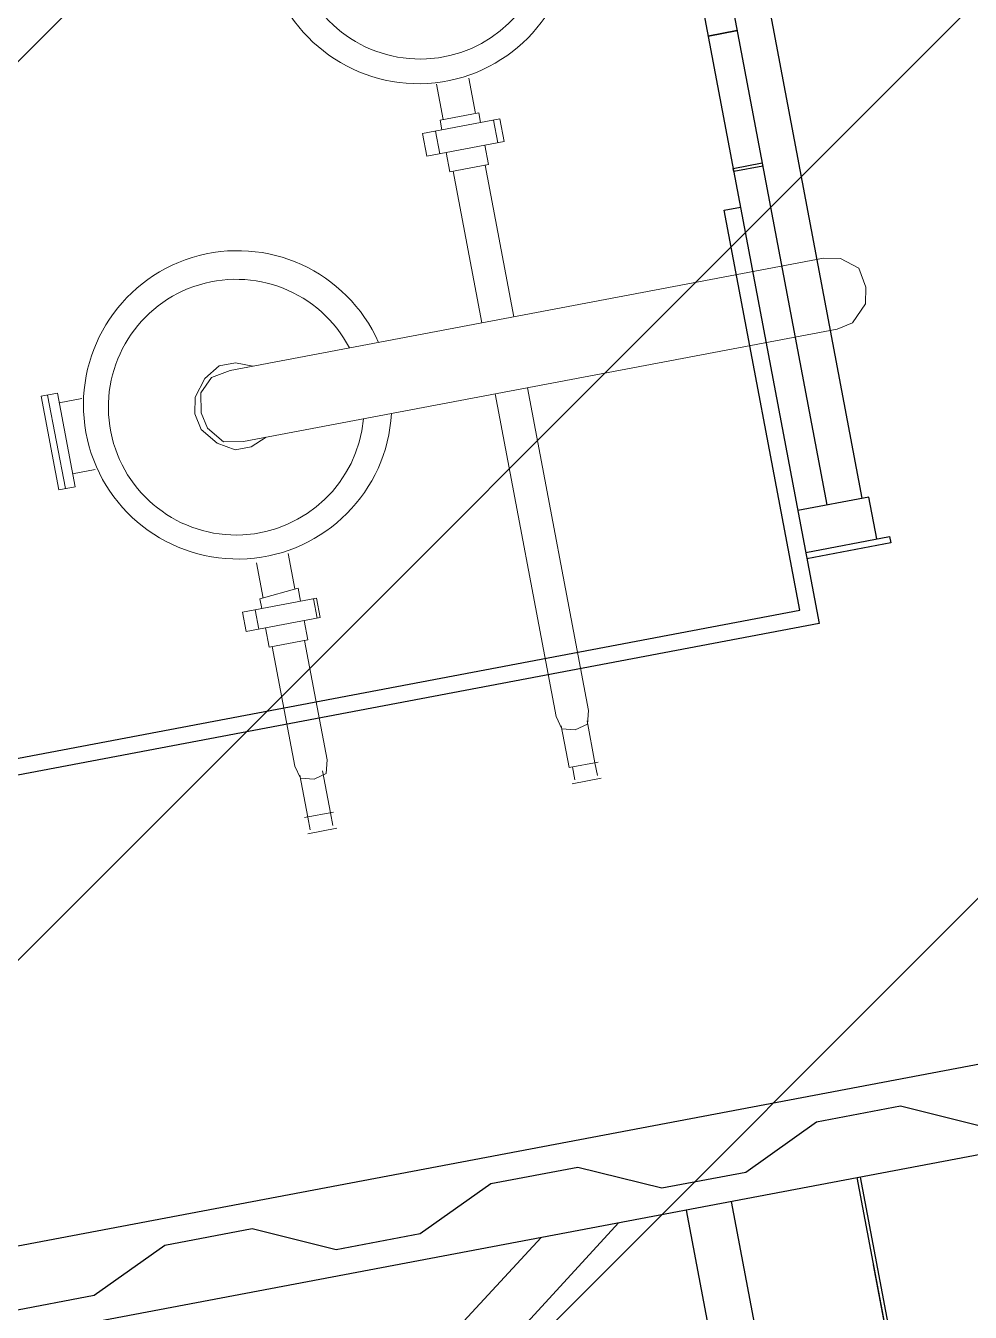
# Model space of a CAD drawing. Extents: x 407440 to 411585, y 6041728 to 6045069.
# Drawn here: x 410489.16 to 410505.67, y 6044300.17 to 6044322.66 of the extents above; entities that cross this region are included whole.
import ezdxf

# ---------------------------------------------------------------- set-up
doc = ezdxf.new("R2010")
doc.units = 0
doc.header["$LTSCALE"] = 5
doc.linetypes.add('foc-TIELINE', pattern=[1.875, 1.25, -0.625])
for name, color, linetype in [('P-BUFFER-PURPLE', 187, 'foc-TIELINE'), ('P-PROPOSED-EXISTING-H', 59, 'Continuous'), ('T-TIE', 201, 'foc-TIELINE')]:
    doc.layers.add(name, color=color, linetype=linetype)

# ---------------------------------------------------------------- blocks, each defined once
blk = doc.blocks.new('P-RIG-877')
at = {"layer": 'T-TIE', "linetype": 'ByBlock', "lineweight": 25}
for points in [[(-3.9609, 7.3477), (-4.2708, 7.3477), (-4.2708, -9.816), (-3.9609, -9.816)], [(-9.5405, 4.5234), (-5.8896, 4.5234), (-5.8896, 1.4695), (-9.5405, 1.4695)]]:
    blk.add_lwpolyline(points, close=True, dxfattribs=at)
for points in [[(-4.0527, 0.4477), (-4.179, 0.7233), (-4.179, 1.0218), (-4.0527, 1.2973), (-4.0527, 1.5958), (-4.179, 1.8714), (-4.179, 2.1813), (-4.0527, 2.4569), (-4.0527, 2.7554), (-4.179, 3.0309), (-4.179, 3.3409), (-4.0527, 3.6164), (-4.0527, 3.9149), (-4.179, 4.1905), (-4.179, 4.489), (-4.0527, 4.7645)], [(-6.1422, 4.5234), (-6.1422, 4.8219), (-6.1192, 4.8219), (-6.1192, 4.5234)], [(-6.1422, 4.776), (-6.2914, 4.776), (-6.2914, 4.5234)], [(-6.2914, 4.753), (-9.1387, 4.753)], [(-9.1387, 4.6267), (-6.2914, 4.6267)], [(-7.9791, 4.6267), (-7.9791, 4.5234), (-7.9791, 4.6267)], [(-7.4969, 4.6267), (-7.4969, 4.5234), (-7.5084, 4.5234), (-7.5084, 4.6267)], [(-7.3706, 1.4695), (-7.3706, 1.5269), (-5.947, 1.5269), (-5.947, 4.466), (-7.3706, 4.466), (-7.3706, 4.5234)], [(-2.1354, 4.3053), (-3.9609, 4.3053)], [(-2.1354, 4.2938), (-3.9609, 4.2938)], [(-2.4569, 4.2938), (-2.4454, 4.2938), (-3.6509, 4.2938)], [(-3.9609, 3.846), (-2.1354, 3.846)], [(-3.9609, 3.6853), (-2.1354, 3.6853)], [(-3.9609, 3.4442), (-2.9735, 2.1239)], [(-3.9609, 3.1687), (-2.9735, 1.8369)]]:
    blk.add_lwpolyline(points, dxfattribs=at)
at = {"layer": 'T-TIE', "linetype": 'ByBlock', "lineweight": 18}
for points in [[(-7.141, 4.776), (-7.141, 2.6635), (-7.1295, 2.5946), (-7.0836, 2.5487), (-7.0147, 2.5372), (-6.9573, 2.5487), (-6.8999, 2.5946), (-6.8884, 2.6635), (-6.8884, 4.776), (-6.8999, 4.8334), (-6.9573, 4.8908), (-7.0147, 4.9023), (-7.0836, 4.8908), (-7.1295, 4.8334)], [(-7.8299, 3.4787), (-7.7495, 3.4787), (-7.7495, 3.7542), (-7.8299, 3.7542)], [(-6.3029, 2.5487), (-6.234, 2.5487), (-6.234, 2.8128), (-6.3029, 2.8128)], [(-6.8425, 1.9976), (-7.1755, 1.9976), (-7.1755, 2.0551), (-6.8425, 2.0551)]]:
    blk.add_lwpolyline(points, close=True, dxfattribs=at)
at = {"layer": 'T-TIE', "linetype": 'ByBlock', "lineweight": 5}
for points in [[(-7.7495, 3.7312), (-7.8299, 3.7312)], [(-7.7495, 3.5246), (-7.8299, 3.5246)], [(-6.234, 2.8013), (-6.3029, 2.8013)], [(-6.234, 2.5946), (-6.3029, 2.5946)]]:
    blk.add_lwpolyline(points, dxfattribs=at)
at = {"layer": 'T-TIE', "linetype": 'ByBlock', "lineweight": 18}
for points in [[(-7.9906, 3.6738), (-7.8643, 3.6738)], [(-7.8299, 3.5475), (-7.8643, 3.5475), (-7.8643, 3.6853), (-7.8299, 3.6853)], [(-7.7495, 3.6853), (-7.6806, 3.6853), (-7.6806, 3.5475), (-7.7495, 3.5475)], [(-7.6806, 3.6738), (-7.141, 3.6738)], [(-6.8884, 3.559), (-5.7404, 3.559), (-5.6944, 3.5705), (-5.683, 3.6164), (-5.6944, 3.6624), (-5.7404, 3.6738), (-6.8884, 3.6738)], [(-5.5108, 3.6624), (-5.5567, 3.6624), (-5.7059, 3.6624)], [(-5.5567, 3.6738), (-5.5567, 3.5705), (-5.5567, 3.6738)], [(-5.4993, 3.5705), (-5.4993, 3.6738)], [(-7.9906, 3.559), (-7.8643, 3.559)], [(-7.6806, 3.559), (-7.141, 3.559)], [(-5.5567, 3.5705), (-5.7059, 3.5705)], [(-5.5567, 3.582), (-5.5108, 3.582)], [(-7.141, 2.7439), (-7.164, 2.6865), (-7.164, 2.6291), (-7.1295, 2.5717), (-7.0721, 2.5258), (-7.0147, 2.5143), (-6.9573, 2.5258), (-6.8999, 2.5717), (-6.8655, 2.6291), (-6.8655, 2.6865), (-6.8884, 2.7439)], [(-6.4751, 2.7439), (-6.3488, 2.7439)], [(-6.3029, 2.6176), (-6.3374, 2.6176), (-6.3488, 2.7554), (-6.3029, 2.7554)], [(-6.234, 2.7554), (-6.1652, 2.7554), (-6.1652, 2.6176), (-6.234, 2.6176)], [(-6.1652, 2.6291), (-5.7404, 2.6291), (-5.6944, 2.6406), (-5.683, 2.6865), (-5.6944, 2.7324), (-5.7404, 2.7439), (-6.1652, 2.7439)], [(-5.5108, 2.7209), (-5.5567, 2.7209), (-5.7059, 2.7209)], [(-5.5567, 2.7324), (-5.5567, 2.6291), (-5.5567, 2.7324)], [(-5.4993, 2.6291), (-5.4993, 2.7324)], [(-6.4637, 2.6291), (-6.3374, 2.6291)], [(-5.5108, 2.6406), (-5.5567, 2.6406), (-5.7059, 2.6406)], [(-7.141, 2.0551), (-7.141, 2.1354)], [(-6.8884, 2.0551), (-6.8884, 2.1354)], [(-6.8425, 2.0206), (-7.1755, 2.0206)]]:
    blk.add_lwpolyline(points, dxfattribs=at)
for centre in [(-8.5337, 3.5968), (-7.0183, 2.6669)]:
    blk.add_arc(centre, 0.539, 103.1663, 76.1061, dxfattribs=at)
at = {"layer": 'T-TIE', "linetype": 'ByBlock', "lineweight": 5}
for centre in [(-8.5266, 3.602), (-7.0112, 2.6606)]:
    blk.add_arc(centre, 0.447, 106.8862, 73.9866, dxfattribs=at)

msp = doc.modelspace()

# ---------------------------------------------------------------- hatches: boundary and pattern name
at = {"layer": 'P-PROPOSED-EXISTING-H'}
h = msp.add_hatch(dxfattribs=at)
h.set_pattern_fill('ANSI31', color=256, scale=3.498392, style=0)
h.set_pattern_definition([(45, (-102.852, 2739.382), (-7.854113246, 7.854113246), [])])
edge = h.paths.add_edge_path()
edge.add_line((410849.565, 6043843.767), (410381.581, 6043755.258))
edge.add_line((410381.581, 6043755.258), (409934.712, 6043670.743))
edge.add_line((409934.712, 6043670.743), (409814.106, 6044308.44))
edge.add_line((409814.106, 6044308.44), (410263.945, 6044377.375))
edge.add_line((410263.945, 6044377.375), (410794.85, 6044458.734))
edge.add_line((410794.85, 6044458.734), (411169.273, 6044565.411))
edge.add_line((411169.273, 6044565.411), (411290.002, 6043927.065))
edge.add_line((411290.002, 6043927.065), (411039.067, 6043879.607))
edge.add_arc((410922.403, 6043977.554), 152.33, 241.43508, 319.98432, ccw=False)

# ---------------------------------------------------------------- linework, layer by layer
at = {"layer": 'P-BUFFER-PURPLE'}
msp.add_circle((410670.316, 6044396.422, -0.107), 250.434, dxfattribs=at)

# ---------------------------------------------------------------- block references
at = {"layer": 'T-TIE', "linetype": 'ByBlock', "xscale": 4.999999999955019, "yscale": 4.999999999955019, "zscale": 4.999999999955019, "rotation": 280.7096999997605}
msp.add_blockref('P-RIG-877', (410486.28, 6044279.077), dxfattribs=at)

doc.saveas('drawing.dxf')
